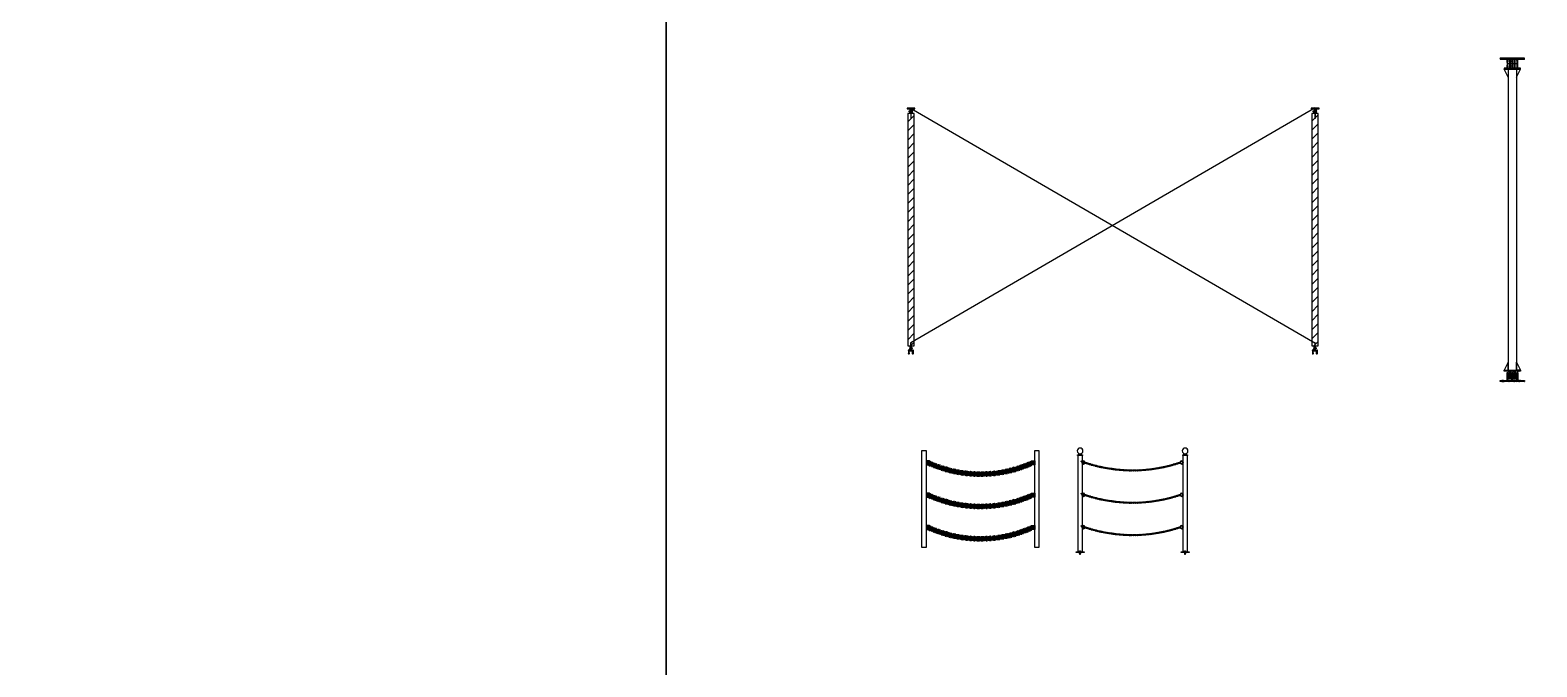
# Model space of a CAD drawing. Extents: x 36536 to 256213, y 18389 to 106449.
# Drawn here: x 203775 to 222420, y 80679 to 88556 of the extents above; entities that cross this region are included whole.
import ezdxf

# ---------------------------------------------------------------- set-up
doc = ezdxf.new("R2010")
doc.units = 0
doc.header["$LTSCALE"] = 1000
doc.header["$MEASUREMENT"] = 0
doc.linetypes.add('CENTER', pattern=[2, 1.25, -0.25, 0.25, -0.25])
doc.linetypes.add('DOTE', pattern=[2.42, 2, -0.2, 0.02, -0.2])
doc.layers.add('CAXA0', color=7, linetype='Continuous', lineweight=70)
for name, color, linetype in [('DOTE', 1, 'Continuous'), ('PUB_DIM', 3, 'Continuous'), ('W-PLASTIC_RAILINGS塑木栏杆', 6, 'Continuous'), ('W-REVETMENT驳岸', 251, 'Continuous'), ('平面配景', 7, 'Continuous'), ('粗实线', 7, 'Continuous')]:
    doc.layers.add(name, color=color, linetype=linetype)
pattern_1 = [(225, (43212.285, 45564.743), (4.49012806, -4.49012806), []), (225, (43207.795, 45564.743), (4.49012806, -4.49012806), [7.9375, -1.5875, 0, -1.5875])]
pattern_2 = [(225, (-344287.005, -129412.7357), (4.49012806, -4.49012806), []), (225, (-344291.495, -129412.7357), (4.49012806, -4.49012806), [7.9375, -1.5875, 0, -1.5875])]

# ---------------------------------------------------------------- blocks, each defined once
blk = doc.blocks.new('M24_90')
at = {"layer": 'PUB_DIM'}
for p, q in [((-11, 11), (-14, 10)), ((-11, 11), (-7, 10)), ((-11, 11), (11, 11)), ((-7, 10), (0, 11)), ((-7, 10), (-7, 0)), ((0, 11), (7, 10)), ((11, 11), (7, 10)), ((7, 10), (7, 0)), ((11, 11), (14, 10)), ((-11, -74), (-14, -73)), ((-11, -74), (-7, -73)), ((-11, -74), (11, -74)), ((-7, -73), (-7, -58)), ((-7, -73), (0, -74)), ((0, -74), (7, -73)), ((7, -73), (7, -58)), ((11, -74), (7, -73)), ((11, -74), (14, -73))]:
    blk.add_line(p, q, dxfattribs=at)
for points in [[(-14, 10), (14, 10), (14, 0), (-14, 0)], [(-8, 0), (8, 0), (8, -77), (-8, -77)], [(-15, -52), (15, -52), (15, -55), (-15, -55)], [(-14, -73), (14, -73), (14, -58), (-14, -58)]]:
    blk.add_lwpolyline(points, close=True, dxfattribs=at)
blk = doc.blocks.new('ahjshdasda')
at = {"layer": 'PUB_DIM'}
for p, q in [((39726.1, 54600.6), (39726.1, 54591)), ((39727.5, 54600.6), (39727.5, 54591)), ((39729.2, 54600.6), (39729.3, 54591)), ((39730.7, 54600.6), (39730.7, 54591))]:
    blk.add_line(p, q, dxfattribs=at)
for points in [[(39719.6, 54601.7), (39737.2, 54601.7), (39737.2, 54600.3), (39719.6, 54600.3)], [(39729, 54598.9), (39729, 54579.6), (39727.7, 54579.6), (39727.7, 54598.9)]]:
    blk.add_lwpolyline(points, close=True, dxfattribs=at)
at = {"layer": 'PUB_DIM', "xscale": 0.08773124708293675, "yscale": 0.08773124708293675, "zscale": 0.08773124708293675, "rotation": 90.01075038123389}
blk.add_blockref('M24_90', (39726.1, 54594.5), dxfattribs=at)
blk = doc.blocks.new('M16膨胀螺栓')
at = {"layer": 'PUB_DIM'}
for p, q in [((-12, 12), (-16, 10)), ((-12, 12), (-8, 10)), ((-12, 12), (12, 12)), ((-8, 10), (0, 12)), ((0, 12), (8, 10)), ((12, 12), (8, 10)), ((12, 12), (16, 10)), ((-8, -84), (-12, -103)), ((-12, -103), (-12, -112)), ((-12, -112), (12, -112)), ((-10, -112), (-10, -112)), ((0, -128), (-10, -123)), ((-5, -117), (5, -117)), ((-2, -107), (-4, -112)), ((-1, -84), (-2, -107)), ((0, -128), (10, -123)), ((1, -84), (2, -107)), ((2, -107), (4, -112)), ((8, -84), (12, -103)), ((10, -112), (10, -112)), ((12, -103), (12, -112))]:
    blk.add_line(p, q, dxfattribs=at)
for points in [[(-16, 10), (16, 10), (16, 0), (-16, 0)], [(-8, 22), (8, 22), (8, -73), (-8, -73)], [(-10, -18), (10, -18), (10, -123), (-10, -123)], [(-8, -79), (8, -79), (8, -84), (-8, -84)]]:
    blk.add_lwpolyline(points, close=True, dxfattribs=at)
for centre, start, end in [((-5, -112), 180, 270), ((5, -112), 270, 0)]:
    blk.add_arc(centre, 5, start, end, dxfattribs=at)
blk = doc.blocks.new('hjashdasda')
at = {"layer": 'DOTE', "linetype": 'DOTE', "ltscale": 0.02}
for p, q in [((37902.5, 49683.1), (37902.5, 49655.7)), ((37906.9, 49665), (37896.8, 49665))]:
    blk.add_line(p, q, dxfattribs=at)
at = {"layer": 'DOTE', "linetype": 'DOTE', "ltscale": 0.005}
for p, q in [((37896.4, 49659.3), (37896.4, 49654.6)), ((37908.7, 49659.7), (37908.7, 49654.6))]:
    blk.add_line(p, q, dxfattribs=at)
at = {"layer": 'PUB_DIM'}
for p, q in [((37895.6, 49657.2), (37895.6, 49655.8)), ((37897.2, 49657.2), (37897.2, 49655.8)), ((37900.2, 49657.2), (37900.2, 49668.5)), ((37904.8, 49668.5), (37900.2, 49668.5)), ((37901.6, 49657.2), (37901.6, 49668.5)), ((37903.4, 49657.2), (37903.4, 49668.5)), ((37904.8, 49657.2), (37904.8, 49668.5)), ((37907.9, 49657.2), (37907.9, 49655.8)), ((37909.5, 49657.2), (37909.5, 49655.8))]:
    blk.add_line(p, q, dxfattribs=at)
for points in [[(37901.9, 49660.6), (37901.9, 49681.7), (37903.2, 49681.7), (37903.2, 49660.6)], [(37911.3, 49655.8), (37893.8, 49655.8), (37893.8, 49657.2), (37911.3, 49657.2)]]:
    blk.add_lwpolyline(points, close=True, dxfattribs=at)
at = {"layer": 'PUB_DIM', "yscale": 0.08773124708293675, "zscale": 0.08773124708293675}
for name, p, xscale, rotation in [('M16膨胀螺栓', (37896.4, 49657.2), -0.08773124708293675, 359.9999999999325), ('M24_90', (37904.8, 49665), 0.08773124708293675, 270)]:
    blk.add_blockref(name, p, dxfattribs=dict(at, xscale=xscale, rotation=rotation))
at = {"layer": 'PUB_DIM', "xscale": 0.08773124708293675, "yscale": 0.08773124708293675, "zscale": 0.08773124708293675}
blk.add_blockref('M16膨胀螺栓', (37908.7, 49657.2), dxfattribs=at)
blk = doc.blocks.new('*U90')
blk.add_lwpolyline([(-25, 25), (-25, -25), (15, -25), (25, -15), (25, 15), (15, 25), (-25, 25)])
blk.add_circle((0, 0), 10)
blk = doc.blocks.new('*U91')
at = {"color": 0, "linetype": 'ByBlock', "lineweight": -2, "transparency": 16777216}
for p in [(0, 800), (0, 400), (0, 0)]:
    blk.add_blockref('*U90', p, dxfattribs=at)
blk = doc.blocks.new('*U88')
blk.add_lwpolyline([(-25, 25), (-25, -25), (15, -25), (25, -15), (25, 15), (15, 25), (-25, 25)])
blk.add_circle((0, 0), 10)
blk = doc.blocks.new('*U89')
at = {"color": 0, "linetype": 'ByBlock', "lineweight": -2, "transparency": 16777216}
for p in [(0, 800), (0, 400), (0, 0)]:
    blk.add_blockref('*U88', p, dxfattribs=at)
blk = doc.blocks.new('*U92')
at = {"layer": 'CAXA0'}
for p, q in [((37, 14), (51, 14)), ((37, 14), (50, 14)), ((51, 6), (37, 6)), ((51, 6), (37, 6)), ((51, -5), (38, -5)), ((51, -5), (38, -5)), ((51, -13), (38, -13)), ((51, -13), (38, -13))]:
    blk.add_line(p, q, dxfattribs=at)
for centre, radius, start, end in [((37, 0), 13.3, 90.8899, 163.4323), ((37, 1), 13.3, 91.1063, 163.6487), ((37, 0), 5.33, 90.8899, 132.2995), ((37, 1), 5.33, 91.1063, 132.5159), ((51, 1), 13.3, 19.8118, 91.1063), ((51, 1), 13.3, 19.8118, 91.1063), ((51, 1), 13.3, 18.3475, 90.8899), ((51, 1), 13.3, 18.3475, 90.8899), ((51, 1), 5.33, 49.4802, 90.8899), ((51, 1), 5.33, 49.4802, 90.8899), ((51, 1), 5.33, 49.6967, 91.1063), ((51, 1), 5.33, 49.6967, 91.1063), ((37, 0), 13.3, 198.3475, 270.8899), ((37, 1), 13.3, 198.5639, 271.1063), ((37, 0), 5.33, 229.4802, 270.8899), ((37, 1), 5.33, 229.6967, 271.1063), ((51, 1), 5.33, 270.8899, 312.2995), ((51, 1), 13.3, 270.8899, 343.4323), ((51, 1), 5.33, 270.8899, 312.2995), ((51, 1), 13.3, 270.8899, 343.4323), ((51, 1), 5.33, 271.1063, 312.5159), ((51, 1), 13.3, 271.1063, 344.8984), ((51, 1), 5.33, 271.1063, 312.5159), ((51, 1), 13.3, 271.1063, 344.8984)]:
    blk.add_arc(centre, radius, start, end, dxfattribs=at)
blk = doc.blocks.new('*U93')
at = {"layer": '平面配景', "color": 0, "linetype": 'ByBlock', "lineweight": -2, "transparency": 16777216}
for p, rotation in [((214886, 82804), 335.3854909155743), ((214932, 82784), 337.226228253206), ((216056, 82752), 19.56318701872475), ((216103, 82770), 21.4039243563562), ((214979, 82765), 339.0669655908376), ((215026, 82748), 340.9077029284691), ((215073, 82733), 342.7484402661002), ((215121, 82718), 344.5891776037313), ((215169, 82706), 346.4299149413626), ((215218, 82695), 348.2706522789936), ((215267, 82686), 350.1113896166248), ((215317, 82678), 351.9521269542558), ((215366, 82672), 353.7928642918869), ((215416, 82667), 355.6336016295184), ((215466, 82664), 357.47433896715), ((215516, 82663), 359.3150763047819), ((215566, 82663), 1.155813642412372), ((215616, 82665), 2.996550980043239), ((215666, 82668), 4.837288317674519), ((215716, 82673), 6.678025655305616), ((215765, 82680), 8.518762992936905), ((215815, 82688), 10.35950033056831), ((215864, 82698), 12.20023766819983), ((215912, 82709), 14.04097500583091), ((215961, 82722), 15.88171234346218), ((216008, 82736), 17.72244968109347)]:
    blk.add_blockref('*U92', p, dxfattribs=dict(at, rotation=rotation))
blk = doc.blocks.new('*U83')
at = {"layer": 'CAXA0'}
blk.add_lwpolyline([(36, 4), (4, 4, 1), (4, -4), (36, -4, 1), (36, 4)], format="xyb", dxfattribs=at)
blk = doc.blocks.new('*U84')
at = {"layer": '平面配景', "color": 0, "linetype": 'ByBlock', "lineweight": -2, "transparency": 16777216}
for p, rotation in [((214886, 82804), 335.3854909155743), ((214932, 82784), 337.226228253206), ((216103, 82770), 21.4039243563562), ((216149, 82789), 23.24466169398751), ((214979, 82765), 339.0669655908376), ((215026, 82748), 340.9077029284691), ((215073, 82733), 342.7484402661002), ((215121, 82718), 344.5891776037313), ((215169, 82706), 346.4299149413626), ((215218, 82695), 348.2706522789936), ((215267, 82686), 350.1113896166248), ((215317, 82678), 351.9521269542558), ((215366, 82672), 353.7928642918869), ((215416, 82667), 355.6336016295184), ((215466, 82664), 357.47433896715), ((215516, 82663), 359.3150763047819), ((215566, 82663), 1.155813642412372), ((215616, 82665), 2.996550980043239), ((215666, 82668), 4.837288317674519), ((215716, 82673), 6.678025655305616), ((215765, 82680), 8.518762992936905), ((215815, 82688), 10.35950033056831), ((215864, 82698), 12.20023766819983), ((215912, 82709), 14.04097500583091), ((215961, 82722), 15.88171234346218), ((216008, 82736), 17.72244968109347), ((216056, 82752), 19.56318701872475)]:
    blk.add_blockref('*U83', p, dxfattribs=dict(at, rotation=rotation))
blk = doc.blocks.new('*U87')
at = {"layer": 'CAXA0'}
for p, q in [((37, 14), (51, 14)), ((37, 14), (50, 14)), ((51, 6), (37, 6)), ((51, 6), (37, 6)), ((51, -5), (38, -5)), ((51, -5), (38, -5)), ((51, -13), (38, -13)), ((51, -13), (38, -13))]:
    blk.add_line(p, q, dxfattribs=at)
for centre, radius, start, end in [((37, 0), 13.3, 90.8899, 163.4323), ((37, 1), 13.3, 91.1063, 163.6487), ((37, 0), 5.33, 90.8899, 132.2995), ((37, 1), 5.33, 91.1063, 132.5159), ((51, 1), 13.3, 19.8118, 91.1063), ((51, 1), 13.3, 19.8118, 91.1063), ((51, 1), 13.3, 18.3475, 90.8899), ((51, 1), 13.3, 18.3475, 90.8899), ((51, 1), 5.33, 49.4802, 90.8899), ((51, 1), 5.33, 49.4802, 90.8899), ((51, 1), 5.33, 49.6967, 91.1063), ((51, 1), 5.33, 49.6967, 91.1063), ((37, 0), 13.3, 198.3475, 270.8899), ((37, 1), 13.3, 198.5639, 271.1063), ((37, 0), 5.33, 229.4802, 270.8899), ((37, 1), 5.33, 229.6967, 271.1063), ((51, 1), 5.33, 270.8899, 312.2995), ((51, 1), 13.3, 270.8899, 343.4323), ((51, 1), 5.33, 270.8899, 312.2995), ((51, 1), 13.3, 270.8899, 343.4323), ((51, 1), 5.33, 271.1063, 312.5159), ((51, 1), 13.3, 271.1063, 344.8984), ((51, 1), 5.33, 271.1063, 312.5159), ((51, 1), 13.3, 271.1063, 344.8984)]:
    blk.add_arc(centre, radius, start, end, dxfattribs=at)
blk = doc.blocks.new('*U94')
at = {"layer": '平面配景', "color": 0, "linetype": 'ByBlock', "lineweight": -2, "transparency": 16777216}
for p, rotation in [((214886, 83204), 335.3854909155743), ((214932, 83184), 337.226228253206), ((214979, 83165), 339.0669655908376), ((216008, 83136), 17.72244968109347), ((216056, 83152), 19.56318701872475), ((216103, 83170), 21.4039243563562), ((215026, 83148), 340.9077029284691), ((215073, 83133), 342.7484402661002), ((215121, 83118), 344.5891776037313), ((215169, 83106), 346.4299149413626), ((215218, 83095), 348.2706522789936), ((215267, 83086), 350.1113896166248), ((215317, 83078), 351.9521269542558), ((215366, 83072), 353.7928642918869), ((215416, 83067), 355.6336016295184), ((215466, 83064), 357.47433896715), ((215516, 83063), 359.3150763047819), ((215566, 83063), 1.155813642412372), ((215616, 83065), 2.996550980043239), ((215666, 83068), 4.837288317674519), ((215716, 83073), 6.678025655305616), ((215765, 83080), 8.518762992936905), ((215815, 83088), 10.35950033056831), ((215864, 83098), 12.20023766819983), ((215912, 83109), 14.04097500583091), ((215961, 83122), 15.88171234346218)]:
    blk.add_blockref('*U87', p, dxfattribs=dict(at, rotation=rotation))
blk = doc.blocks.new('*U85')
at = {"layer": 'CAXA0'}
blk.add_lwpolyline([(36, 4), (4, 4, 1), (4, -4), (36, -4, 1), (36, 4)], format="xyb", dxfattribs=at)
blk = doc.blocks.new('*U86')
at = {"layer": '平面配景', "color": 0, "linetype": 'ByBlock', "lineweight": -2, "transparency": 16777216}
for p, rotation in [((214886, 83204), 335.3854909155743), ((214932, 83184), 337.226228253206), ((214979, 83165), 339.0669655908376), ((216056, 83152), 19.56318701872475), ((216103, 83170), 21.4039243563562), ((216149, 83189), 23.24466169398751), ((215026, 83148), 340.9077029284691), ((215073, 83133), 342.7484402661002), ((215121, 83118), 344.5891776037313), ((215169, 83106), 346.4299149413626), ((215218, 83095), 348.2706522789936), ((215267, 83086), 350.1113896166248), ((215317, 83078), 351.9521269542558), ((215366, 83072), 353.7928642918869), ((215416, 83067), 355.6336016295184), ((215466, 83064), 357.47433896715), ((215516, 83063), 359.3150763047819), ((215566, 83063), 1.155813642412372), ((215616, 83065), 2.996550980043239), ((215666, 83068), 4.837288317674519), ((215716, 83073), 6.678025655305616), ((215765, 83080), 8.518762992936905), ((215815, 83088), 10.35950033056831), ((215864, 83098), 12.20023766819983), ((215912, 83109), 14.04097500583091), ((215961, 83122), 15.88171234346218), ((216008, 83136), 17.72244968109347)]:
    blk.add_blockref('*U85', p, dxfattribs=dict(at, rotation=rotation))
blk = doc.blocks.new('*U97')
at = {"layer": 'CAXA0'}
for p, q in [((37, 14), (51, 14)), ((37, 14), (50, 14)), ((51, 6), (37, 6)), ((51, 6), (37, 6)), ((51, -5), (38, -5)), ((51, -5), (38, -5)), ((51, -13), (38, -13)), ((51, -13), (38, -13))]:
    blk.add_line(p, q, dxfattribs=at)
for centre, radius, start, end in [((37, 0), 13.3, 90.8899, 163.4323), ((37, 1), 13.3, 91.1063, 163.6487), ((37, 0), 5.33, 90.8899, 132.2995), ((37, 1), 5.33, 91.1063, 132.5159), ((51, 1), 13.3, 19.8118, 91.1063), ((51, 1), 13.3, 19.8118, 91.1063), ((51, 1), 13.3, 18.3475, 90.8899), ((51, 1), 13.3, 18.3475, 90.8899), ((51, 1), 5.33, 49.4802, 90.8899), ((51, 1), 5.33, 49.4802, 90.8899), ((51, 1), 5.33, 49.6967, 91.1063), ((51, 1), 5.33, 49.6967, 91.1063), ((37, 0), 13.3, 198.3475, 270.8899), ((37, 1), 13.3, 198.5639, 271.1063), ((37, 0), 5.33, 229.4802, 270.8899), ((37, 1), 5.33, 229.6967, 271.1063), ((51, 1), 5.33, 270.8899, 312.2995), ((51, 1), 13.3, 270.8899, 343.4323), ((51, 1), 5.33, 270.8899, 312.2995), ((51, 1), 13.3, 270.8899, 343.4323), ((51, 1), 5.33, 271.1063, 312.5159), ((51, 1), 13.3, 271.1063, 344.8984), ((51, 1), 5.33, 271.1063, 312.5159), ((51, 1), 13.3, 271.1063, 344.8984)]:
    blk.add_arc(centre, radius, start, end, dxfattribs=at)
blk = doc.blocks.new('*U98')
at = {"layer": '平面配景', "color": 0, "linetype": 'ByBlock', "lineweight": -2, "transparency": 16777216}
for p, rotation in [((214886, 82404), 335.3854909155743), ((214932, 82384), 337.226228253206), ((214979, 82365), 339.0669655908376), ((215026, 82348), 340.9077029284691), ((215073, 82333), 342.7484402661002), ((215121, 82318), 344.5891776037313), ((215169, 82306), 346.4299149413626), ((215218, 82295), 348.2706522789936), ((215267, 82286), 350.1113896166248), ((215317, 82278), 351.9521269542558), ((215366, 82272), 353.7928642918869), ((215416, 82267), 355.6336016295184), ((215466, 82264), 357.47433896715), ((215516, 82263), 359.3150763047819), ((215566, 82263), 1.155813642412372), ((215616, 82265), 2.996550980043239), ((215666, 82268), 4.837288317674519), ((215716, 82273), 6.678025655305616), ((215765, 82280), 8.518762992936905), ((215815, 82288), 10.35950033056831), ((215864, 82298), 12.20023766819983), ((215912, 82309), 14.04097500583091), ((215961, 82322), 15.88171234346218), ((216008, 82336), 17.72244968109347), ((216056, 82352), 19.56318701872475), ((216103, 82370), 21.4039243563562)]:
    blk.add_blockref('*U97', p, dxfattribs=dict(at, rotation=rotation))
blk = doc.blocks.new('*U95')
at = {"layer": 'CAXA0'}
blk.add_lwpolyline([(36, 4), (4, 4, 1), (4, -4), (36, -4, 1), (36, 4)], format="xyb", dxfattribs=at)
blk = doc.blocks.new('*U96')
at = {"layer": '平面配景', "color": 0, "linetype": 'ByBlock', "lineweight": -2, "transparency": 16777216}
for p, rotation in [((214886, 82404), 335.3854909155743), ((214932, 82384), 337.226228253206), ((214979, 82365), 339.0669655908376), ((215026, 82348), 340.9077029284691), ((215073, 82333), 342.7484402661002), ((215121, 82318), 344.5891776037313), ((215169, 82306), 346.4299149413626), ((215218, 82295), 348.2706522789936), ((215267, 82286), 350.1113896166248), ((215317, 82278), 351.9521269542558), ((215366, 82272), 353.7928642918869), ((215416, 82267), 355.6336016295184), ((215466, 82264), 357.47433896715), ((215516, 82263), 359.3150763047819), ((215566, 82263), 1.155813642412372), ((215616, 82265), 2.996550980043239), ((215666, 82268), 4.837288317674519), ((215716, 82273), 6.678025655305616), ((215765, 82280), 8.518762992936905), ((215815, 82288), 10.35950033056831), ((215864, 82298), 12.20023766819983), ((215912, 82309), 14.04097500583091), ((215961, 82322), 15.88171234346218), ((216008, 82336), 17.72244968109347), ((216056, 82352), 19.56318701872475), ((216103, 82370), 21.4039243563562), ((216149, 82389), 23.24466169398751)]:
    blk.add_blockref('*U95', p, dxfattribs=dict(at, rotation=rotation))
blk = doc.blocks.new('*U104')
at = {"layer": 'W-PLASTIC_RAILINGS塑木栏杆'}
for centre, start_param, end_param in [((16, 1), 5.719675, 11.831037), ((41, 1), 2.578067, 8.689445)]:
    blk.add_ellipse(centre, major_axis=(15.9, 0.7), ratio=0.498883, start_param=start_param, end_param=end_param, dxfattribs=at)
for points, knots in [([(28, -2), (28, -2), (28, -2), (29, -1), (29, -1), (30, 0), (30, 1), (30, 1), (30, 1), (30, 1), (30, 2), (30, 2), (30, 2), (30, 3), (29, 3), (29, 3), (28, 4), (28, 4), (26, 5), (25, 6), (22, 6), (20, 7), (16, 7), (15, 7), (11, 6), (10, 6), (7, 5), (6, 4), (4, 3), (3, 3), (3, 2), (2, 2), (2, 1), (2, 1), (2, 0), (2, 0), (2, -1), (2, -1), (3, -2), (3, -2), (4, -3), (5, -3), (6, -4), (7, -4), (9, -5), (11, -5), (14, -5), (16, -6), (19, -5), (21, -5), (24, -4), (25, -4), (26, -3), (26, -3), (26, -3)], [5.672591, 5.672591, 5.672591, 5.672591, 5.732045, 5.732045, 5.989329, 5.989329, 6.173043, 6.173043, 6.283185, 6.283185, 6.283185, 6.455274, 6.455274, 6.627362, 6.627362, 6.79945, 6.79945, 6.971538, 6.971538, 7.326596, 7.326596, 7.681654, 7.681654, 8.036712, 8.036712, 8.39177, 8.39177, 8.689562, 8.689562, 8.937439, 8.937439, 9.144062, 9.144062, 9.350686, 9.350686, 9.55731, 9.55731, 9.763933, 9.763933, 9.970557, 9.970557, 10.177181, 10.177181, 10.383804, 10.383804, 10.72734, 10.72734, 11.070875, 11.070875, 11.414411, 11.414411, 11.757946, 11.757946, 11.773982, 11.773982, 11.773982, 11.773982]), ([(29, 3), (29, 3), (28, 3), (28, 2), (27, 2), (27, 1), (27, 1), (27, 0), (27, 0), (27, -1), (27, -1), (28, -2), (28, -2), (29, -3), (30, -3), (31, -4), (32, -4), (34, -5), (36, -5), (39, -5), (41, -5), (44, -5), (46, -5), (49, -4), (50, -3), (52, -2), (53, -2), (54, -1), (54, 0), (55, 0), (55, 1), (55, 1), (55, 1), (55, 1), (55, 2), (55, 2), (55, 2), (55, 3), (54, 3), (54, 4), (53, 4), (53, 5), (51, 5), (50, 6), (47, 7), (45, 7), (42, 7), (40, 7), (36, 6), (35, 6), (32, 5), (31, 5), (30, 4)], [2.530994, 2.530994, 2.530994, 2.530994, 2.654253, 2.654253, 2.860877, 2.860877, 3.067501, 3.067501, 3.274124, 3.274124, 3.480748, 3.480748, 3.687372, 3.687372, 3.893995, 3.893995, 4.100619, 4.100619, 4.444154, 4.444154, 4.78769, 4.78769, 5.131226, 5.131226, 5.474761, 5.474761, 5.732045, 5.732045, 5.989329, 5.989329, 6.173043, 6.173043, 6.283185, 6.283185, 6.283185, 6.455274, 6.455274, 6.627362, 6.627362, 6.79945, 6.79945, 6.971538, 6.971538, 7.326596, 7.326596, 7.681654, 7.681654, 8.036712, 8.036712, 8.39177, 8.39177, 8.632388, 8.632388, 8.632388, 8.632388])]:
    blk.add_open_spline(points, degree=3, knots=knots, dxfattribs=at)
blk = doc.blocks.new('*U105')
at = {"layer": 'W-REVETMENT驳岸', "color": 0, "linetype": 'ByBlock', "lineweight": -2, "transparency": 16777216}
for p, rotation in [((-605, 499), 341.0752210693509), ((-557, 483), 342.6357947138303), ((-510, 469), 344.1963683583097), ((-461, 456), 345.7569420027888), ((-413, 444), 347.3175156472684), ((-364, 434), 348.878089291748), ((-315, 425), 350.4386629362275), ((-265, 417), 351.9992365807072), ((-215, 411), 353.5598102251868), ((-166, 406), 355.1203838696664), ((-116, 402), 356.6809575141456), ((-66, 400), 358.2415311586249), ((-16, 399), 359.802104803106), ((34, 400), 1.362678447582678), ((84, 402), 2.92325209206209), ((134, 405), 4.483825736541751), ((184, 410), 6.044399381021154), ((233, 416), 7.604973025500295), ((283, 423), 9.165546669979452), ((332, 431), 10.72612031445882), ((381, 441), 12.28669395893843), ((430, 453), 13.84726760341827), ((478, 465), 15.40784124789829), ((526, 479), 16.96841489237771), ((574, 495), 18.5289885368568)]:
    blk.add_blockref('*U104', p, dxfattribs=dict(at, rotation=rotation))
blk = doc.blocks.new('*U100')
at = {"layer": 'W-PLASTIC_RAILINGS塑木栏杆'}
for centre, start_param, end_param in [((16, 1), 5.719675, 11.831037), ((41, 1), 2.578067, 8.689445)]:
    blk.add_ellipse(centre, major_axis=(15.9, 0.7), ratio=0.498883, start_param=start_param, end_param=end_param, dxfattribs=at)
for points, knots in [([(28, -2), (28, -2), (28, -2), (29, -1), (29, -1), (30, 0), (30, 1), (30, 1), (30, 1), (30, 1), (30, 2), (30, 2), (30, 2), (30, 3), (29, 3), (29, 3), (28, 4), (28, 4), (26, 5), (25, 6), (22, 6), (20, 7), (16, 7), (15, 7), (11, 6), (10, 6), (7, 5), (6, 4), (4, 3), (3, 3), (3, 2), (2, 2), (2, 1), (2, 1), (2, 0), (2, 0), (2, -1), (2, -1), (3, -2), (3, -2), (4, -3), (5, -3), (6, -4), (7, -4), (9, -5), (11, -5), (14, -5), (16, -6), (19, -5), (21, -5), (24, -4), (25, -4), (26, -3), (26, -3), (26, -3)], [5.672591, 5.672591, 5.672591, 5.672591, 5.732045, 5.732045, 5.989329, 5.989329, 6.173043, 6.173043, 6.283185, 6.283185, 6.283185, 6.455274, 6.455274, 6.627362, 6.627362, 6.79945, 6.79945, 6.971538, 6.971538, 7.326596, 7.326596, 7.681654, 7.681654, 8.036712, 8.036712, 8.39177, 8.39177, 8.689562, 8.689562, 8.937439, 8.937439, 9.144062, 9.144062, 9.350686, 9.350686, 9.55731, 9.55731, 9.763933, 9.763933, 9.970557, 9.970557, 10.177181, 10.177181, 10.383804, 10.383804, 10.72734, 10.72734, 11.070875, 11.070875, 11.414411, 11.414411, 11.757946, 11.757946, 11.773982, 11.773982, 11.773982, 11.773982]), ([(29, 3), (29, 3), (28, 3), (28, 2), (27, 2), (27, 1), (27, 1), (27, 0), (27, 0), (27, -1), (27, -1), (28, -2), (28, -2), (29, -3), (30, -3), (31, -4), (32, -4), (34, -5), (36, -5), (39, -5), (41, -5), (44, -5), (46, -5), (49, -4), (50, -3), (52, -2), (53, -2), (54, -1), (54, 0), (55, 0), (55, 1), (55, 1), (55, 1), (55, 1), (55, 2), (55, 2), (55, 2), (55, 3), (54, 3), (54, 4), (53, 4), (53, 5), (51, 5), (50, 6), (47, 7), (45, 7), (42, 7), (40, 7), (36, 6), (35, 6), (32, 5), (31, 5), (30, 4)], [2.530994, 2.530994, 2.530994, 2.530994, 2.654253, 2.654253, 2.860877, 2.860877, 3.067501, 3.067501, 3.274124, 3.274124, 3.480748, 3.480748, 3.687372, 3.687372, 3.893995, 3.893995, 4.100619, 4.100619, 4.444154, 4.444154, 4.78769, 4.78769, 5.131226, 5.131226, 5.474761, 5.474761, 5.732045, 5.732045, 5.989329, 5.989329, 6.173043, 6.173043, 6.283185, 6.283185, 6.283185, 6.455274, 6.455274, 6.627362, 6.627362, 6.79945, 6.79945, 6.971538, 6.971538, 7.326596, 7.326596, 7.681654, 7.681654, 8.036712, 8.036712, 8.39177, 8.39177, 8.632388, 8.632388, 8.632388, 8.632388])]:
    blk.add_open_spline(points, degree=3, knots=knots, dxfattribs=at)
blk = doc.blocks.new('*U101')
at = {"layer": 'W-REVETMENT驳岸', "color": 0, "linetype": 'ByBlock', "lineweight": -2, "transparency": 16777216}
for p, rotation in [((-605, 99), 341.0752210693509), ((-557, 83), 342.6357947138303), ((-510, 69), 344.1963683583097), ((-461, 56), 345.7569420027888), ((-413, 44), 347.3175156472684), ((-364, 34), 348.878089291748), ((-315, 25), 350.4386629362275), ((-265, 17), 351.9992365807072), ((-215, 11), 353.5598102251868), ((-166, 6), 355.1203838696664), ((-116, 2), 356.6809575141456), ((-66, 0), 358.2415311586249), ((-16, -1), 359.802104803106), ((34, 0), 1.362678447582678), ((84, 2), 2.92325209206209), ((134, 5), 4.483825736541751), ((184, 10), 6.044399381021154), ((233, 16), 7.604973025500295), ((283, 23), 9.165546669979452), ((332, 31), 10.72612031445882), ((381, 41), 12.28669395893843), ((430, 53), 13.84726760341827), ((478, 65), 15.40784124789829), ((526, 79), 16.96841489237771), ((574, 95), 18.5289885368568)]:
    blk.add_blockref('*U100', p, dxfattribs=dict(at, rotation=rotation))
blk = doc.blocks.new('*U102')
at = {"layer": 'W-PLASTIC_RAILINGS塑木栏杆'}
for centre, start_param, end_param in [((16, 1), 5.719675, 11.831037), ((41, 1), 2.578067, 8.689445)]:
    blk.add_ellipse(centre, major_axis=(15.9, 0.7), ratio=0.498883, start_param=start_param, end_param=end_param, dxfattribs=at)
for points, knots in [([(28, -2), (28, -2), (28, -2), (29, -1), (29, -1), (30, 0), (30, 1), (30, 1), (30, 1), (30, 1), (30, 2), (30, 2), (30, 2), (30, 3), (29, 3), (29, 3), (28, 4), (28, 4), (26, 5), (25, 6), (22, 6), (20, 7), (16, 7), (15, 7), (11, 6), (10, 6), (7, 5), (6, 4), (4, 3), (3, 3), (3, 2), (2, 2), (2, 1), (2, 1), (2, 0), (2, 0), (2, -1), (2, -1), (3, -2), (3, -2), (4, -3), (5, -3), (6, -4), (7, -4), (9, -5), (11, -5), (14, -5), (16, -6), (19, -5), (21, -5), (24, -4), (25, -4), (26, -3), (26, -3), (26, -3)], [5.672591, 5.672591, 5.672591, 5.672591, 5.732045, 5.732045, 5.989329, 5.989329, 6.173043, 6.173043, 6.283185, 6.283185, 6.283185, 6.455274, 6.455274, 6.627362, 6.627362, 6.79945, 6.79945, 6.971538, 6.971538, 7.326596, 7.326596, 7.681654, 7.681654, 8.036712, 8.036712, 8.39177, 8.39177, 8.689562, 8.689562, 8.937439, 8.937439, 9.144062, 9.144062, 9.350686, 9.350686, 9.55731, 9.55731, 9.763933, 9.763933, 9.970557, 9.970557, 10.177181, 10.177181, 10.383804, 10.383804, 10.72734, 10.72734, 11.070875, 11.070875, 11.414411, 11.414411, 11.757946, 11.757946, 11.773982, 11.773982, 11.773982, 11.773982]), ([(29, 3), (29, 3), (28, 3), (28, 2), (27, 2), (27, 1), (27, 1), (27, 0), (27, 0), (27, -1), (27, -1), (28, -2), (28, -2), (29, -3), (30, -3), (31, -4), (32, -4), (34, -5), (36, -5), (39, -5), (41, -5), (44, -5), (46, -5), (49, -4), (50, -3), (52, -2), (53, -2), (54, -1), (54, 0), (55, 0), (55, 1), (55, 1), (55, 1), (55, 1), (55, 2), (55, 2), (55, 2), (55, 3), (54, 3), (54, 4), (53, 4), (53, 5), (51, 5), (50, 6), (47, 7), (45, 7), (42, 7), (40, 7), (36, 6), (35, 6), (32, 5), (31, 5), (30, 4)], [2.530994, 2.530994, 2.530994, 2.530994, 2.654253, 2.654253, 2.860877, 2.860877, 3.067501, 3.067501, 3.274124, 3.274124, 3.480748, 3.480748, 3.687372, 3.687372, 3.893995, 3.893995, 4.100619, 4.100619, 4.444154, 4.444154, 4.78769, 4.78769, 5.131226, 5.131226, 5.474761, 5.474761, 5.732045, 5.732045, 5.989329, 5.989329, 6.173043, 6.173043, 6.283185, 6.283185, 6.283185, 6.455274, 6.455274, 6.627362, 6.627362, 6.79945, 6.79945, 6.971538, 6.971538, 7.326596, 7.326596, 7.681654, 7.681654, 8.036712, 8.036712, 8.39177, 8.39177, 8.632388, 8.632388, 8.632388, 8.632388])]:
    blk.add_open_spline(points, degree=3, knots=knots, dxfattribs=at)
blk = doc.blocks.new('*U103')
at = {"layer": 'W-REVETMENT驳岸', "color": 0, "linetype": 'ByBlock', "lineweight": -2, "transparency": 16777216}
for p, rotation in [((-605, -301), 341.0752210693509), ((-557, -317), 342.6357947138303), ((-510, -331), 344.1963683583097), ((-461, -344), 345.7569420027888), ((-413, -356), 347.3175156472684), ((-364, -366), 348.878089291748), ((-315, -375), 350.4386629362275), ((-265, -383), 351.9992365807072), ((233, -384), 7.604973025500295), ((283, -377), 9.165546669979452), ((332, -369), 10.72612031445882), ((381, -359), 12.28669395893843), ((430, -347), 13.84726760341827), ((478, -335), 15.40784124789829), ((526, -321), 16.96841489237771), ((574, -305), 18.5289885368568), ((-215, -389), 353.5598102251868), ((-166, -394), 355.1203838696664), ((-116, -398), 356.6809575141456), ((-66, -400), 358.2415311586249), ((-16, -401), 359.802104803106), ((34, -400), 1.362678447582678), ((84, -398), 2.92325209206209), ((134, -395), 4.483825736541751), ((184, -390), 6.044399381021154)]:
    blk.add_blockref('*U102', p, dxfattribs=dict(at, rotation=rotation))
blk = doc.blocks.new('栏杆')
at = {"layer": 'W-PLASTIC_RAILINGS塑木栏杆', "color": 4, "elevation": 0}
for points in [[(-691, 585), (-631, 585), (-631, 595), (-691, 595)], [(-686, -615), (-636, -615), (-636, 593), (-686, 593)], [(609, 585), (669, 585), (669, 595), (609, 595)], [(614, -615), (664, -615), (664, 593), (614, 593)], [(-712, -615), (-612, -615), (-612, -605), (-712, -605)], [(-671, -605), (-652, -605), (-652, -603), (-671, -603)], [(-671, -624), (-652, -624), (-652, -626), (-671, -626)], [(-668, -603), (-655, -603), (-655, -594), (-668, -594)], [(-668, -626), (-655, -626), (-655, -635), (-668, -635)], [(-667, -599), (-657, -599), (-657, -624), (-667, -624)], [(588, -615), (688, -615), (688, -605), (588, -605)], [(629, -605), (648, -605), (648, -603), (629, -603)], [(629, -624), (648, -624), (648, -626), (629, -626)], [(632, -603), (645, -603), (645, -594), (632, -594)], [(632, -626), (645, -626), (645, -635), (632, -635)], [(633, -599), (643, -599), (643, -624), (633, -624)]]:
    blk.add_lwpolyline(points, close=True, dxfattribs=at)
blk.add_lwpolyline([(-676, 608), (-676, 593), (-646, 593), (-646, 608)], dxfattribs=at)
at = {"layer": 'W-PLASTIC_RAILINGS塑木栏杆', "color": 4}
blk.add_lwpolyline([(624, 608), (624, 593), (654, 593), (654, 608)], dxfattribs=at)
for centre, radius in [((-661, 641, 0), 35.4), ((639, 641), 35.4), ((-620, 499, 0), 20), ((-620, 499, 0), 15), ((598, 499), 20), ((598, 499), 15), ((-620, 99, 0), 20), ((-620, 99, 0), 15), ((598, 99), 20), ((598, 99), 15), ((-620, -301, 0), 20), ((-620, -301, 0), 15), ((598, -301), 20), ((598, -301), 15)]:
    blk.add_circle(centre, radius, dxfattribs=at)
at = {"layer": 'W-PLASTIC_RAILINGS塑木栏杆'}
for centre in [(-10, 2235), (-10, 1835), (-10, 1435)]:
    blk.add_arc(centre, 1836, 251.0752, 288.8898, dxfattribs=at)
at = {"layer": 'W-REVETMENT驳岸', "linetype": 'ByBlock'}
for name in ['*U105', '*U101', '*U103']:
    blk.add_blockref(name, (0, 0), dxfattribs=at)
blk = doc.blocks.new('*U198')
h = blk.add_hatch()
h.set_pattern_fill('ANSI35', color=4, angle=180)
h.set_pattern_definition(pattern_1)
h.paths.add_polyline_path([(24, -89), (36, -89), (36, -67), (24, -67)])
h.paths.add_polyline_path([(24, -31), (36, -31), (36, 11), (24, 11)])
h.paths.add_polyline_path([(-100, 11), (100, 11), (100, 21), (-100, 21)])
h.paths.add_polyline_path([(-36, -31), (-24, -31), (-24, 11), (-36, 11)])
h.paths.add_polyline_path([(-36, -89), (-24, -89), (-24, -67), (-36, -67)])
h = blk.add_hatch()
h.set_pattern_fill('ANSI35', color=4, angle=180)
h.set_pattern_definition(pattern_2)
h.paths.add_polyline_path([(-129, -116), (-150, -116), (-150, -104), (-129, -104)])
h.paths.add_polyline_path([(111, -116), (-111, -116), (-111, -104), (111, -104)])
h.paths.add_polyline_path([(150, -116), (129, -116), (129, -104), (150, -104)])
h.paths.add_polyline_path([(66, -104), (54, -104), (54, -67), (66, -67)])
h.paths.add_polyline_path([(66, -31), (54, -31), (54, -4), (66, -4)])
h.paths.add_polyline_path([(6, -31), (-6, -31), (-6, -4), (6, -4)])
h.paths.add_polyline_path([(6, -104), (-6, -104), (-6, -67), (6, -67)])
h.paths.add_polyline_path([(-54, -104), (-66, -104), (-66, -67), (-54, -67)])
h.paths.add_polyline_path([(-54, -31), (-66, -31), (-66, -4), (-54, -4)])
at = {"color": 4}
for points in [[(100, 11), (-100, 11), (-100, 21), (100, 21), (100, 11)], [(-36, -89), (-36, 11), (-24, 11), (-24, -89), (-36, -89)], [(24, -89), (24, 11), (36, 11), (36, -89), (24, -89)], [(150, -116), (-150, -116), (-150, -104), (150, -104), (150, -116)], [(-66, -104), (-66, -4), (-54, -4), (-54, -104), (-66, -104)], [(-6, -104), (-6, -4), (6, -4), (6, -104), (-6, -104)], [(54, -104), (54, -4), (66, -4), (66, -104), (54, -104)]]:
    blk.add_lwpolyline(points, dxfattribs=at)
at = {"layer": 'Defpoints', "color": 4}
for points in [[(-100, 21), (-50, 21), (-50, 121), (-100, 21)], [(100, 21), (50, 21), (50, 121), (100, 21)]]:
    blk.add_lwpolyline(points, dxfattribs=at)
at = {"layer": 'Defpoints', "color": 4, "linetype": 'CENTER', "ltscale": 2}
for points in [[(-129, -116), (-111, -116), (-111, -104), (-129, -104)], [(-66, -31), (-54, -31), (-54, -67), (-66, -67)], [(-36, -31), (-24, -31), (-24, -67), (-36, -67)], [(-6, -31), (6, -31), (6, -67), (-6, -67)], [(24, -31), (36, -31), (36, -67), (24, -67)], [(54, -31), (66, -31), (66, -67), (54, -67)], [(129, -116), (111, -116), (111, -104), (129, -104)]]:
    blk.add_lwpolyline(points, close=True, dxfattribs=at)
for points in [[(-120, -99), (-120, -111), (-120, -121)], [(-66, -49), (66, -49)], [(-66, -49), (66, -49)], [(120, -99), (120, -111), (120, -121)]]:
    blk.add_lwpolyline(points, dxfattribs=at)
blk = doc.blocks.new('*U199')
at = {"layer": '粗实线', "color": 0, "linetype": 'ByBlock', "lineweight": -2, "transparency": 16777216}
blk.add_blockref('*U198', (0, 0), dxfattribs=at)
blk = doc.blocks.new('*U200')
h = blk.add_hatch()
h.set_pattern_fill('ANSI35', color=4, angle=180)
h.set_pattern_definition(pattern_1)
h.paths.add_polyline_path([(24, -89), (36, -89), (36, -67), (24, -67)])
h.paths.add_polyline_path([(24, -31), (36, -31), (36, 11), (24, 11)])
h.paths.add_polyline_path([(-100, 11), (100, 11), (100, 21), (-100, 21)])
h.paths.add_polyline_path([(-36, -31), (-24, -31), (-24, 11), (-36, 11)])
h.paths.add_polyline_path([(-36, -89), (-24, -89), (-24, -67), (-36, -67)])
h = blk.add_hatch()
h.set_pattern_fill('ANSI35', color=4, angle=180)
h.set_pattern_definition(pattern_2)
h.paths.add_polyline_path([(-129, -116), (-150, -116), (-150, -104), (-129, -104)])
h.paths.add_polyline_path([(111, -116), (-111, -116), (-111, -104), (111, -104)])
h.paths.add_polyline_path([(150, -116), (129, -116), (129, -104), (150, -104)])
h.paths.add_polyline_path([(66, -104), (54, -104), (54, -67), (66, -67)])
h.paths.add_polyline_path([(66, -31), (54, -31), (54, -4), (66, -4)])
h.paths.add_polyline_path([(6, -31), (-6, -31), (-6, -4), (6, -4)])
h.paths.add_polyline_path([(6, -104), (-6, -104), (-6, -67), (6, -67)])
h.paths.add_polyline_path([(-54, -104), (-66, -104), (-66, -67), (-54, -67)])
h.paths.add_polyline_path([(-54, -31), (-66, -31), (-66, -4), (-54, -4)])
at = {"color": 4}
for points in [[(100, 11), (-100, 11), (-100, 21), (100, 21), (100, 11)], [(-36, -89), (-36, 11), (-24, 11), (-24, -89), (-36, -89)], [(24, -89), (24, 11), (36, 11), (36, -89), (24, -89)], [(150, -116), (-150, -116), (-150, -104), (150, -104), (150, -116)], [(-66, -104), (-66, -4), (-54, -4), (-54, -104), (-66, -104)], [(-6, -104), (-6, -4), (6, -4), (6, -104), (-6, -104)], [(54, -104), (54, -4), (66, -4), (66, -104), (54, -104)]]:
    blk.add_lwpolyline(points, dxfattribs=at)
at = {"layer": 'Defpoints', "color": 4}
for points in [[(-100, 21), (-50, 21), (-50, 121), (-100, 21)], [(100, 21), (50, 21), (50, 121), (100, 21)]]:
    blk.add_lwpolyline(points, dxfattribs=at)
at = {"layer": 'Defpoints', "color": 4, "linetype": 'CENTER', "ltscale": 2}
for points in [[(-129, -116), (-111, -116), (-111, -104), (-129, -104)], [(-66, -31), (-54, -31), (-54, -67), (-66, -67)], [(-36, -31), (-24, -31), (-24, -67), (-36, -67)], [(-6, -31), (6, -31), (6, -67), (-6, -67)], [(24, -31), (36, -31), (36, -67), (24, -67)], [(54, -31), (66, -31), (66, -67), (54, -67)], [(129, -116), (111, -116), (111, -104), (129, -104)]]:
    blk.add_lwpolyline(points, close=True, dxfattribs=at)
for points in [[(-120, -99), (-120, -111), (-120, -121)], [(-66, -49), (66, -49)], [(-66, -49), (66, -49)], [(120, -99), (120, -111), (120, -121)]]:
    blk.add_lwpolyline(points, dxfattribs=at)
blk = doc.blocks.new('*U201')
at = {"layer": '粗实线', "color": 0, "linetype": 'ByBlock', "lineweight": -2, "transparency": 16777216}
blk.add_blockref('*U200', (0, 0), dxfattribs=at)

msp = doc.modelspace()

# ---------------------------------------------------------------- hatches: boundary and pattern name
h = msp.add_hatch()
h.set_pattern_fill('ANSI31', color=3, scale=50)
h.set_pattern_definition([(45, (208800.18, 32979.68), (-56.1266, 56.1266), [])])
h.paths.add_polyline_path([(214715.206, 84648.697), (214635.206, 84648.697), (214635.206, 87522.364), (214715.206, 87522.364)])
h = msp.add_hatch()
h.set_pattern_fill('ANSI31', color=3, scale=50)
h.set_pattern_definition([(45, (203800.18, 32979.68), (-56.1266, 56.1266), [])])
h.paths.add_polyline_path([(219715.206, 84648.697), (219635.206, 84648.697), (219635.206, 87522.364), (219715.206, 87522.364)])

# ---------------------------------------------------------------- linework, layer by layer
for points in [[(186646.243, 103703.395), (211646.243, 103703.395), (211646.243, 73703.395), (186646.243, 73703.395)], [(211646.243, 103703.395), (244784.33, 103703.395), (244784.33, 69667.453), (211646.243, 69667.453)]]:
    msp.add_lwpolyline(points, close=True)
at = {"color": 3}
for points in [[(214715.206, 87522.364), (214635.206, 87522.364), (214635.206, 84648.697), (214715.206, 84648.697)], [(219715.206, 87522.364), (219635.206, 87522.364), (219635.206, 84648.697), (219715.206, 84648.697)]]:
    msp.add_lwpolyline(points, close=True, dxfattribs=at)
at = {"color": 1}
for points in [[(219675.206, 87596.371), (214673.374, 84687.161)], [(214675.344, 87586.449), (219673.374, 84687.161)]]:
    msp.add_lwpolyline(points, dxfattribs=at)
at = {"layer": 'W-PLASTIC_RAILINGS塑木栏杆', "color": 0}
for points in [[(214861.419, 82153.965), (214811.419, 82153.965), (214811.419, 83353.965), (214861.419, 83353.965)], [(216256.971, 82153.965), (216206.971, 82153.965), (216206.971, 83353.965), (216256.971, 83353.965)]]:
    msp.add_lwpolyline(points, close=True, dxfattribs=at)
at = {"layer": '平面配景'}
for points in [[(214886.419, 83203.965, 0.218167899), (216182.874, 83203.965)], [(214886.419, 82803.965, 0.218167899), (216182.874, 82803.965)], [(214886.419, 82403.965, 0.218167899), (216182.874, 82403.965)]]:
    msp.add_lwpolyline(points, format="xyb", dxfattribs=at)
at = {"layer": '粗实线', "color": 4}
for points in [[(222067.141, 88073.174), (222067.141, 84347.169)], [(222167.141, 88073.174), (222167.141, 84347.169)]]:
    msp.add_lwpolyline(points, dxfattribs=at)

# ---------------------------------------------------------------- block references
for name, p, xscale, yscale, zscale in [('ahjshdasda', (435905.393, -216462.742), -5.568559892244242, 5.568559892244242, 5.568559892244242), ('ahjshdasda', (440905.393, -216462.742), -5.568559892244242, 5.568559892244242, 5.568559892244242), ('hjashdasda', (362216.836, -108709.163), -3.892708075587689, 3.892708075587689, 3.892708075587689), ('hjashdasda', (367216.836, -108709.163), -3.892708075587689, 3.892708075587689, 3.892708075587689)]:
    msp.add_blockref(name, p, dxfattribs=dict(xscale=xscale, yscale=yscale, zscale=zscale))
at = {"xscale": -1}
for name, p in [('栏杆', (217406.306, 82708.758, 0)), ('*U89', (216181.971, 82403.965))]:
    msp.add_blockref(name, p, dxfattribs=at)
msp.add_blockref('*U91', (214886.419, 82403.965))
at = {"layer": '平面配景'}
for name in ['*U86', '*U94', '*U84', '*U93', '*U96', '*U98']:
    msp.add_blockref(name, (0, 0), dxfattribs=at)
at = {"layer": '粗实线', "color": 4, "xscale": -1, "rotation": 179.9999997006857}
msp.add_blockref('*U201', (222117.141, 88094.174), dxfattribs=at)
at = {"layer": '粗实线', "color": 4, "rotation": 359.9999997006856}
msp.add_blockref('*U199', (222117.141, 84326.169), dxfattribs=at)

doc.saveas('drawing.dxf')
